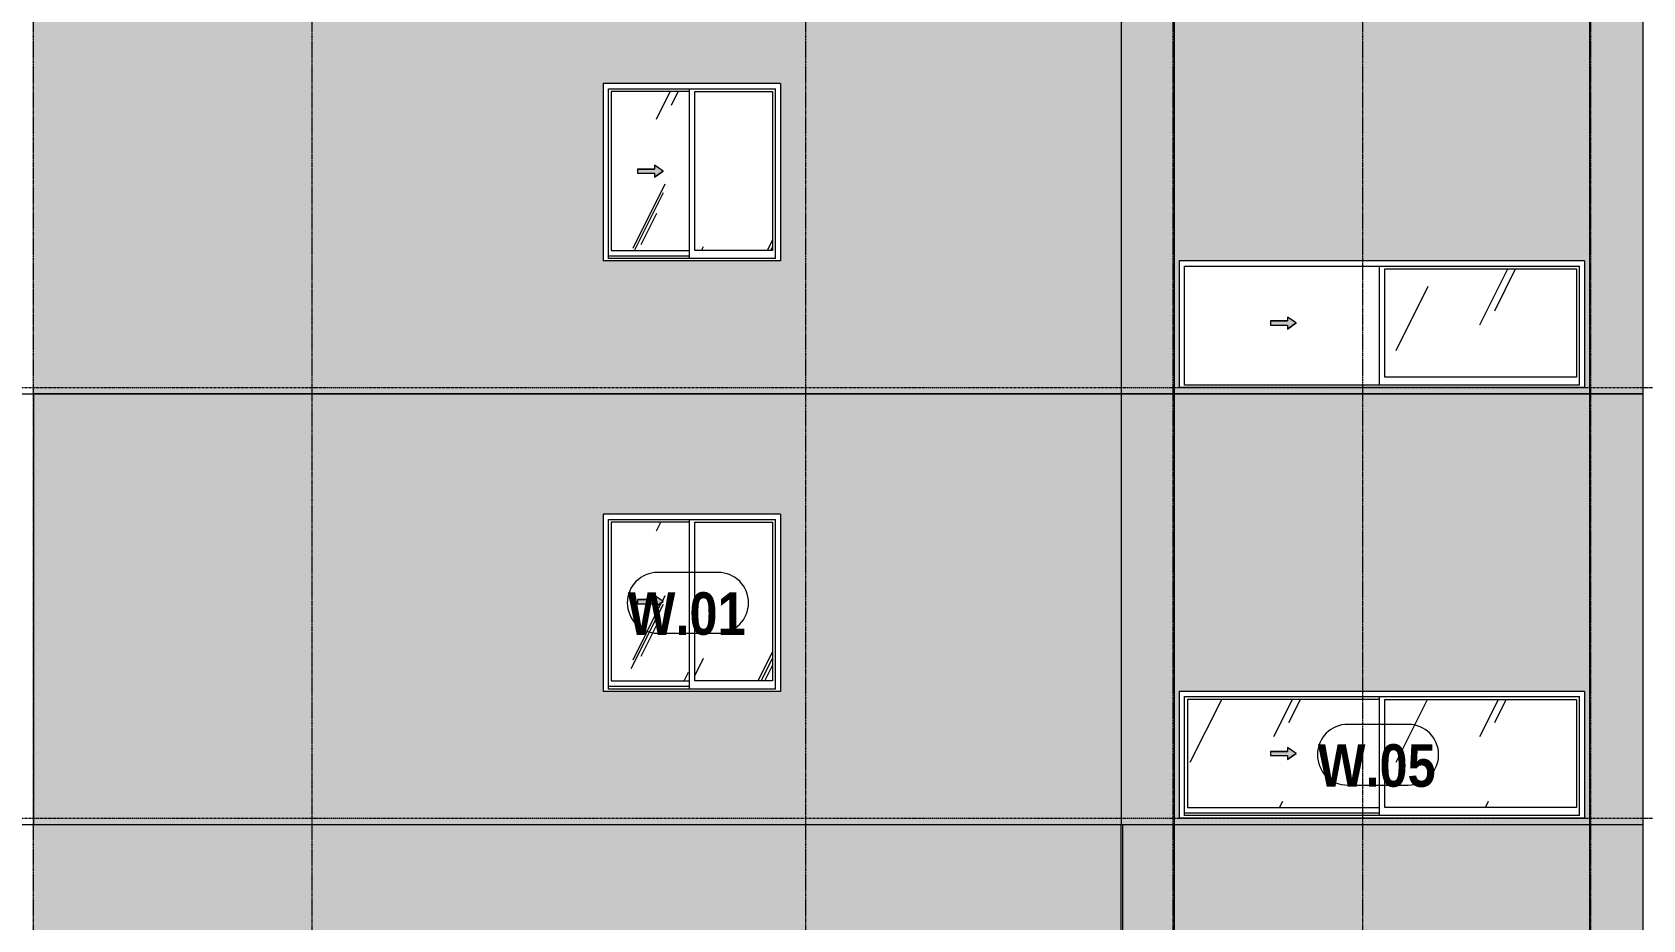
# Model space of a CAD drawing. Header units: millimetres. Extents: x -134153 to 99383, y -5233 to 35400.
# Drawn here: x -54963 to -42243, y 8197 to 15206 of the extents above; entities that cross this region are included whole.
import ezdxf

# ---------------------------------------------------------------- set-up
doc = ezdxf.new("R2010")
doc.units = ezdxf.units.MM
for name, pattern in [('1 NÉT CALL OUT', [6, 3, -3]), ('Centre', [31.75, 6.35, -4.7625, 15.875, -4.7625]), ('Grid Line', [22.225, 12.7, -3.175, 3.175, -3.175])]:
    doc.linetypes.add(name, pattern=pattern)
for name, color, linetype, lineweight in [('A-DETL-GENF', 92, 'Continuous', 9), ('A-DETL-GENF-1', 92, '1 NÉT CALL OUT', 9), ('A-FLOR-LEVL-2', 51, 'Centre', 9), ('A-GLAZ', 151, 'Continuous', 9), ('A-GLAZ-3', 7, '1 NÉT CALL OUT', 9), ('A-GLAZ-IDEN', 152, 'Continuous', 9), ('A-WALL', 113, 'Continuous', 9), ('A-WALL-PATT-2', 111, 'Continuous', 5), ('I-WALL', 2, 'Continuous', 9), ('S-GRID-1', 1, 'Grid Line', 9)]:
    doc.layers.add(name, color=color, linetype=linetype, lineweight=lineweight)
doc.styles.add('Arial_B_1', font='arialbd_0.ttf', dxfattribs={"width": 0.85, "height": 336})
pattern_1 = [(63.435, (-79954.8, 1311.3), (-0.002, 1625.6), [567.96, -3066.99]), (63.435, (-81580.4, 1311.3), (-0.002, 1625.6), [567.96, -3066.99]), (63.435, (-79176.65, 1625.35), (-0.002, 1625.6), [567.96, -3066.99]), (63.435, (-80802.25, 1625.35), (-0.002, 1625.6), [567.96, -3066.99]), (63.435, (-79294.4, 1514.5), (-0.002, 1625.6), [567.96, -3066.99]), (63.435, (-80920, 1514.5), (-0.002, 1625.6), [567.96, -3066.99]), (63.435, (-79414.5, 2149.4), (-0.002, 1625.6), [276.055, -3358.896]), (63.435, (-81040.1, 2149.4), (-0.002, 1625.6), [276.055, -3358.896]), (63.435, (-79493, 2051.15), (-0.002, 1625.6), [567.96, -3066.99]), (63.435, (-81118.6, 2051.15), (-0.002, 1625.6), [567.96, -3066.99]), (63.435, (-79479.15, 2121.7), (-0.002, 1625.6), [567.96, -3066.99]), (63.435, (-81104.76, 2121.7), (-0.002, 1625.6), [567.96, -3066.99]), (63.435, (-80135, 1812.2), (-0.002, 1625.6), [567.96, -3066.99]), (63.435, (-81760.6, 1812.2), (-0.002, 1625.6), [567.96, -3066.99]), (63.435, (-80121.15, 1895.35), (-0.002, 1625.6), [567.96, -3066.99]), (63.435, (-81746.75, 1895.35), (-0.002, 1625.6), [567.96, -3066.99]), (63.435, (-80117.4, 1955.3), (-0.002, 1625.6), [567.96, -3066.99]), (63.435, (-81743, 1955.3), (-0.002, 1625.6), [567.96, -3066.99])]

# ---------------------------------------------------------------- blocks, each defined once
blk = doc.blocks.new('1_FAMILY RVT - W01-WxH 1400x1400xmm-V9-TKCS_MẶT ĐỨNG HƯỚNG BẮC')
at = {"layer": 'A-DETL-GENF-1'}
blk.add_hatch(color=256, dxfattribs=at).paths.add_polyline_path([(-50048, 10662), (-49980, 10710), (-50048, 10757), (-50048, 10726), (-50183, 10726), (-50183, 10693), (-50048, 10693)])
at = {"layer": 'A-GLAZ'}
h = blk.add_hatch(dxfattribs=at)
h.set_pattern_fill('FP_1', color=256, style=0, pattern_type=2)
h.set_pattern_definition(pattern_1)
h.paths.add_polyline_path([(-50389, 10083), (-49775, 10083), (-49775, 11337), (-50389, 11337), (-50389, 10693)])
h.paths.add_polyline_path([(-50048, 10662), (-50048, 10693), (-50183, 10693), (-50183, 10726), (-50048, 10726), (-50048, 10757), (-49980, 10710), (-50004, 10693)])
h = blk.add_hatch(dxfattribs=at)
h.set_pattern_fill('FP_1', color=256, style=0, pattern_type=2)
h.set_pattern_definition(pattern_1)
h.paths.add_polyline_path([(-49116, 10083), (-49116, 11337), (-49730, 11337), (-49730, 10083)])
at = {"layer": 'A-DETL-GENF'}
for p, q in [((-50183, 10726), (-50183, 10693)), ((-50183, 10726), (-50048, 10726)), ((-50048, 10726), (-50183, 10726)), ((-50183, 10726), (-50183, 10693)), ((-50183, 10693), (-50048, 10693)), ((-50183, 10693), (-50048, 10693)), ((-50048, 10757), (-50048, 10726)), ((-49980, 10710), (-50048, 10757)), ((-49980, 10710), (-50048, 10757)), ((-50048, 10757), (-50048, 10726)), ((-49980, 10710), (-50048, 10662)), ((-50048, 10662), (-49980, 10710)), ((-50048, 10693), (-50048, 10662)), ((-50048, 10693), (-50048, 10662))]:
    blk.add_line(p, q, dxfattribs=at)
at = {"layer": 'A-GLAZ'}
for p, q in [((-49052, 11400), (-50452, 11400)), ((-50452, 11400), (-50452, 10000)), ((-50412, 11359), (-49093, 11359)), ((-50412, 10019), (-50412, 11359)), ((-50389, 11337), (-50389, 10083)), ((-49775, 11337), (-50389, 11337)), ((-49775, 11359), (-49775, 10019)), ((-49730, 10083), (-49730, 11337)), ((-49730, 11337), (-49116, 11337)), ((-49116, 11337), (-49116, 10083)), ((-49093, 10019), (-49093, 11359)), ((-49052, 11400), (-49052, 10000)), ((-50389, 10083), (-49775, 10083)), ((-49116, 10083), (-49730, 10083)), ((-49052, 10000), (-50452, 10000)), ((-49775, 10038), (-50412, 10038)), ((-49775, 10038), (-50412, 10038)), ((-49093, 10019), (-50412, 10019))]:
    blk.add_line(p, q, dxfattribs=at)
blk = doc.blocks.new('1_FAMILY RVT - W01-WxH 1000x3200-3536800-TKCS_MẶT ĐỨNG HƯỚNG BẮC')
at = {"layer": 'A-DETL-GENF-1'}
blk.add_hatch(color=256, dxfattribs=at).paths.add_polyline_path([(-45048, 9462), (-44980, 9510), (-45048, 9557), (-45048, 9526), (-45184, 9526), (-45184, 9493), (-45048, 9493)])
at = {"layer": 'A-GLAZ'}
h = blk.add_hatch(dxfattribs=at)
h.set_pattern_fill('FP_1', color=256, style=0, pattern_type=2)
h.set_pattern_definition(pattern_1)
h.paths.add_polyline_path([(-45179, 9083), (-44325, 9083), (-44325, 9937), (-45839, 9937), (-45839, 9083), (-45184, 9083)])
h.paths.add_polyline_path([(-45048, 9462), (-45048, 9493), (-45184, 9493), (-45184, 9526), (-45048, 9526), (-45048, 9557), (-44980, 9510), (-45005, 9493)])
h = blk.add_hatch(dxfattribs=at)
h.set_pattern_fill('FP_1', color=256, style=0, pattern_type=2)
h.set_pattern_definition(pattern_1)
h.paths.add_polyline_path([(-43426, 9083), (-42766, 9083), (-42766, 9937), (-44280, 9937), (-44280, 9083)])
at = {"layer": 'A-DETL-GENF'}
for p, q in [((-45048, 9557), (-45048, 9526)), ((-44980, 9510), (-45048, 9557)), ((-44980, 9510), (-45048, 9557)), ((-45048, 9557), (-45048, 9526)), ((-45184, 9526), (-45184, 9493)), ((-45184, 9526), (-45048, 9526)), ((-45048, 9526), (-45184, 9526)), ((-45184, 9526), (-45184, 9493)), ((-45184, 9493), (-45048, 9493)), ((-45184, 9493), (-45048, 9493)), ((-44980, 9510), (-45048, 9462)), ((-45048, 9462), (-44980, 9510)), ((-45048, 9493), (-45048, 9462)), ((-45048, 9493), (-45048, 9462))]:
    blk.add_line(p, q, dxfattribs=at)
at = {"layer": 'A-GLAZ'}
for p, q in [((-42703, 10000), (-45903, 10000)), ((-45903, 10000), (-45903, 9000)), ((-45862, 9959), (-42743, 9959)), ((-45862, 9019), (-45862, 9959)), ((-45839, 9937), (-45839, 9083)), ((-44325, 9937), (-45839, 9937)), ((-44325, 9959), (-44325, 9019)), ((-44280, 9083), (-44280, 9937)), ((-44280, 9937), (-42766, 9937)), ((-42766, 9937), (-42766, 9083)), ((-42743, 9019), (-42743, 9959)), ((-42703, 10000), (-42703, 9000)), ((-44325, 9038), (-45862, 9038)), ((-44325, 9038), (-45862, 9038)), ((-45839, 9083), (-44325, 9083)), ((-42766, 9083), (-44280, 9083)), ((-42703, 9000), (-45903, 9000)), ((-42743, 9019), (-45862, 9019))]:
    blk.add_line(p, q, dxfattribs=at)
blk = doc.blocks.new('1_FAMILY RVT - W01-WxH 1400x1400xmm-V140-TKCS_MẶT ĐỨNG HƯỚNG BẮC')
at = {"layer": 'A-DETL-GENF-1'}
blk.add_hatch(color=256, dxfattribs=at).paths.add_polyline_path([(-50048, 14062), (-49980, 14110), (-50048, 14157), (-50048, 14126), (-50183, 14126), (-50183, 14093), (-50048, 14093)])
at = {"layer": 'A-GLAZ'}
h = blk.add_hatch(dxfattribs=at)
h.set_pattern_fill('FP_1', color=256, style=0, pattern_type=2)
h.set_pattern_definition(pattern_1)
h.paths.add_polyline_path([(-50389, 13483), (-49775, 13483), (-49775, 14737), (-50389, 14737), (-50389, 14093)])
h.paths.add_polyline_path([(-50048, 14062), (-50048, 14093), (-50183, 14093), (-50183, 14126), (-50048, 14126), (-50048, 14157), (-49980, 14110), (-50004, 14093)])
h = blk.add_hatch(dxfattribs=at)
h.set_pattern_fill('FP_1', color=256, style=0, pattern_type=2)
h.set_pattern_definition(pattern_1)
h.paths.add_polyline_path([(-49116, 13483), (-49116, 14737), (-49730, 14737), (-49730, 13483)])
at = {"layer": 'A-DETL-GENF'}
for p, q in [((-50183, 14126), (-50183, 14093)), ((-50183, 14126), (-50048, 14126)), ((-50048, 14126), (-50183, 14126)), ((-50183, 14126), (-50183, 14093)), ((-50048, 14157), (-50048, 14126)), ((-49980, 14110), (-50048, 14157)), ((-49980, 14110), (-50048, 14157)), ((-50048, 14157), (-50048, 14126)), ((-50183, 14093), (-50048, 14093)), ((-50183, 14093), (-50048, 14093)), ((-49980, 14110), (-50048, 14062)), ((-50048, 14062), (-49980, 14110)), ((-50048, 14093), (-50048, 14062)), ((-50048, 14093), (-50048, 14062))]:
    blk.add_line(p, q, dxfattribs=at)
at = {"layer": 'A-GLAZ'}
for p, q in [((-49052, 14800), (-50452, 14800)), ((-50452, 14800), (-50452, 13400)), ((-50412, 14759), (-49093, 14759)), ((-50412, 13419), (-50412, 14759)), ((-49775, 14759), (-49775, 13419)), ((-49093, 13419), (-49093, 14759)), ((-49052, 14800), (-49052, 13400)), ((-50389, 14737), (-50389, 13483)), ((-49775, 14737), (-50389, 14737)), ((-49730, 13483), (-49730, 14737)), ((-49730, 14737), (-49116, 14737)), ((-49116, 14737), (-49116, 13483)), ((-49052, 13400), (-50452, 13400)), ((-49775, 13438), (-50412, 13438)), ((-49775, 13438), (-50412, 13438)), ((-49093, 13419), (-50412, 13419)), ((-50389, 13483), (-49775, 13483)), ((-49116, 13483), (-49730, 13483))]:
    blk.add_line(p, q, dxfattribs=at)
blk = doc.blocks.new('1_FAMILY RVT - W01-WxH 1000x3200-V149-TKCS_MẶT ĐỨNG HƯỚNG BẮC')
at = {"layer": 'A-DETL-GENF-1'}
blk.add_hatch(color=256, dxfattribs=at).paths.add_polyline_path([(-45048, 12862), (-44980, 12910), (-45048, 12957), (-45048, 12926), (-45184, 12926), (-45184, 12893), (-45048, 12893)])
at = {"layer": 'A-GLAZ'}
h = blk.add_hatch(dxfattribs=at)
h.set_pattern_fill('FP_1', color=256, style=0, pattern_type=2)
h.set_pattern_definition(pattern_1)
h.paths.add_polyline_path([(-44280, 12483), (-42766, 12483), (-42766, 13337), (-44280, 13337)])
at = {"layer": 'A-DETL-GENF'}
for p, q in [((-45184, 12926), (-45184, 12893)), ((-45184, 12926), (-45048, 12926)), ((-45048, 12926), (-45184, 12926)), ((-45184, 12926), (-45184, 12893)), ((-45184, 12893), (-45048, 12893)), ((-45184, 12893), (-45048, 12893)), ((-45048, 12957), (-45048, 12926)), ((-44980, 12910), (-45048, 12957)), ((-44980, 12910), (-45048, 12957)), ((-45048, 12957), (-45048, 12926)), ((-44980, 12910), (-45048, 12862)), ((-45048, 12862), (-44980, 12910)), ((-45048, 12893), (-45048, 12862)), ((-45048, 12893), (-45048, 12862))]:
    blk.add_line(p, q, dxfattribs=at)
at = {"layer": 'A-GLAZ'}
for p, q in [((-42703, 13400), (-45903, 13400)), ((-45903, 13400), (-45903, 12400)), ((-45862, 13359), (-42743, 13359)), ((-45862, 12419), (-45862, 13359)), ((-44325, 13359), (-44325, 12419)), ((-42743, 12419), (-42743, 13359)), ((-42703, 13400), (-42703, 12400)), ((-44280, 12483), (-44280, 13337)), ((-44280, 13337), (-42766, 13337)), ((-42766, 13337), (-42766, 12483)), ((-42766, 12483), (-44280, 12483)), ((-42703, 12400), (-45903, 12400)), ((-42743, 12419), (-45862, 12419))]:
    blk.add_line(p, q, dxfattribs=at)
blk = doc.blocks.new('SSA-WINDOW TAG - 10-2062020-TKCS_MẶT ĐỨNG HƯỚNG BẮC')
at = {"layer": 'A-GLAZ-IDEN'}
for p, q in [((-121345.064287, 10854.4), (-121822.564287, 10854.4)), ((-121822.564287, 10374.4), (-121345.064287, 10374.4))]:
    blk.add_line(p, q, dxfattribs=at)
for centre, start, end in [((-121822.564287, 10614.4), 90, 270), ((-121345.064287, 10614.4), 270, 90)]:
    blk.add_arc(centre, 240, start, end, dxfattribs=at)

msp = doc.modelspace()

# ---------------------------------------------------------------- hatches: boundary and pattern name
at = {"layer": 'A-WALL-PATT-2'}
h = msp.add_hatch(color=256, dxfattribs=at)
h.paths.add_polyline_path([(-54962.6, 12350), (-46362.6, 12350), (-46362.6, 15750), (-54962.6, 15750)])
h.paths.add_polyline_path([(-50411.6, 13400), (-50452.5, 13400), (-50452.5, 14800), (-49052.5, 14800), (-49052.5, 13400), (-49093.4, 13400)])
for points in [[(-45952.6, 12350), (-45952.6, 15750), (-46362.6, 15750), (-46362.6, 12350)], [(-45942.6, 12350), (-45942.6, 15750), (-45952.6, 15750), (-45952.6, 12350)], [(-42252.6, 12350), (-42252.6, 15750), (-42662.6, 15750), (-42662.6, 12350), (-42511.6, 12350)], [(-42242.6, 12350), (-42242.6, 15750), (-42252.6, 15750), (-42252.6, 12350)], [(-45952.6, 8950), (-45952.6, 12350), (-46362.6, 12350), (-46362.6, 8950)], [(-45942.6, 8950), (-45942.6, 12350), (-45952.6, 12350), (-45952.6, 8950)], [(-42511.6, 8950), (-42252.6, 8950), (-42252.6, 12350), (-42662.6, 12350), (-42662.6, 8950)], [(-42242.6, 8950), (-42242.6, 12350), (-42252.6, 12350), (-42252.6, 8950)], [(-46352.6, 5550), (-45952.6, 5550), (-45952.6, 8950), (-46352.6, 8950), (-46352.6, 5600)], [(-45942.6, 5550), (-45942.6, 8950), (-45952.6, 8950), (-45952.6, 5550)], [(-42252.6, 5550), (-42252.6, 8950), (-42662.6, 8950), (-42662.6, 5550), (-42511.6, 5550)], [(-42242.6, 5550), (-42242.6, 8950), (-42252.6, 8950), (-42252.6, 5550)]]:
    msp.add_hatch(color=256, dxfattribs=at).paths.add_polyline_path(points)
h = msp.add_hatch(color=256, dxfattribs=at)
h.paths.add_polyline_path([(-42662.6, 12350), (-42662.6, 15750), (-45942.6, 15750), (-45942.6, 12350), (-44098.2, 12350)])
h.paths.add_polyline_path([(-45684.8, 12400), (-45902.6, 12400), (-45902.6, 13400), (-42702.6, 13400), (-42702.6, 12400), (-44098.2, 12400)])
h = msp.add_hatch(color=256, dxfattribs=at)
h.paths.add_polyline_path([(-52031.2, 8950), (-46362.6, 8950), (-46362.6, 12350), (-54952.6, 12350), (-54952.6, 8950)])
h.paths.add_polyline_path([(-49052.5, 10000), (-50452.5, 10000), (-50452.5, 11400), (-49052.5, 11400), (-49052.5, 10019.1)])
h = msp.add_hatch(color=256, dxfattribs=at)
h.paths.add_polyline_path([(-45902.6, 8950), (-42662.6, 8950), (-42662.6, 12350), (-45942.6, 12350), (-45942.6, 8950)])
h.paths.add_polyline_path([(-42702.6, 9000), (-45902.6, 9000), (-45902.6, 10000), (-42702.6, 10000), (-42702.6, 9019.1)])
h = msp.add_hatch(color=256, dxfattribs=at)
h.paths.add_polyline_path([(-54962.6, 5550), (-46362.6, 5550), (-46362.6, 8950), (-54962.6, 8950), (-54962.6, 7620.9)])
h.paths.add_polyline_path([(-49093.4, 6600), (-50452.5, 6600), (-50452.5, 8000), (-49052.5, 8000), (-49052.5, 6600)])
h = msp.add_hatch(color=256, dxfattribs=at)
h.paths.add_polyline_path([(-45902.6, 5550), (-42662.6, 5550), (-42662.6, 8950), (-45942.6, 8950), (-45942.6, 5550)])
h.paths.add_polyline_path([(-45861.6, 5600), (-45902.6, 5600), (-45902.6, 6600), (-42702.6, 6600), (-42702.6, 5600), (-45684.8, 5600)])

# ---------------------------------------------------------------- linework, layer by layer
at = {"layer": 'A-FLOR-LEVL-2'}
for p, q in [((-134152.6, 12400), (-25724.3, 12400)), ((-134152.6, 9000), (-25724.3, 9000))]:
    msp.add_line(p, q, dxfattribs=at)
at = {"layer": 'A-WALL'}
for p, q in [((-57642.6, 12350), (-46362.6, 12350)), ((-46362.6, 12350), (-54952.6, 12350)), ((-54952.6, 12350), (-54952.6, 8950)), ((-61137.6, 8950), (-46362.6, 8950)), ((-54962.6, 9000), (-54952.6, 9000)), ((-46362.6, 4700), (-46362.6, 8950))]:
    msp.add_line(p, q, dxfattribs=at)
at = {"layer": 'I-WALL'}
for p, q in [((-45942.6, 29350), (-45942.6, 5550)), ((-42662.6, 29350), (-42662.6, 5550)), ((-42242.6, 29350), (-42242.6, 5550)), ((-46362.6, 19150), (-46362.6, 8950)), ((-42242.6, 12350), (-46362.6, 12350)), ((-46362.6, 12350), (-42242.6, 12350)), ((-46362.6, 8950), (-42242.6, 8950)), ((-46352.6, 8950), (-46352.6, 5600))]:
    msp.add_line(p, q, dxfattribs=at)
at = {"layer": 'S-GRID-1'}
for p, q in [((-54952.6, 207.3), (-54952.6, 30285.9)), ((-52752.6, 207.3), (-52752.6, 30285.9)), ((-48852.6, 207.3), (-48852.6, 30285.9)), ((-45952.6, 207.3), (-45952.6, 30285.9)), ((-44452.6, 207.3), (-44452.6, 30285.9)), ((-42652.6, 207.3), (-42652.6, 30285.9))]:
    msp.add_line(p, q, dxfattribs=at)

# ---------------------------------------------------------------- block references
at = {"layer": 'A-GLAZ-3'}
for name in ['1_FAMILY RVT - W01-WxH 1400x1400xmm-V140-TKCS_MẶT ĐỨNG HƯỚNG BẮC', '1_FAMILY RVT - W01-WxH 1000x3200-V149-TKCS_MẶT ĐỨNG HƯỚNG BẮC', '1_FAMILY RVT - W01-WxH 1400x1400xmm-V9-TKCS_MẶT ĐỨNG HƯỚNG BẮC', '1_FAMILY RVT - W01-WxH 1000x3200-3536800-TKCS_MẶT ĐỨNG HƯỚNG BẮC']:
    msp.add_blockref(name, (0, 0), dxfattribs=at)
at = {"layer": 'A-GLAZ-IDEN'}
for p in [(71800.1, 85.6), (77250, -1114.4)]:
    msp.add_blockref('SSA-WINDOW TAG - 10-2062020-TKCS_MẶT ĐỨNG HƯỚNG BẮC', p, dxfattribs=at)

# ---------------------------------------------------------------- texts
at = {"layer": 'A-GLAZ-IDEN', "char_height": 336, "width": 962.88, "attachment_point": 5, "line_spacing_factor": 0.936439, "style": 'Arial_B_1'}
for s, insert in [('\\pt6.80064,13.60128,20.39856,27.1992,33.99984,40.80048,47.60112,54.3984,61.19904,67.99968,74.80032,81.60096,88.4016,95.19888,101.99952,108.80016,115.6008,122.40144,129.19872,135.99936,142.8,149.60064,156.40128,163.19856,169.9992,176.79984,183.60048,190.40112,197.1984,203.99904,210.79968,217.60032;W.01', (-49793.7, 10612.7)), ('\\pt6.80064,13.60128,20.39856,27.1992,33.99984,40.80048,47.60112,54.3984,61.19904,67.99968,74.80032,81.60096,88.4016,95.19888,101.99952,108.80016,115.6008,122.40144,129.19872,135.99936,142.8,149.60064,156.40128,163.19856,169.9992,176.79984,183.60048,190.40112,197.1984,203.99904,210.79968,217.60032;W.05', (-44343.8, 9412.7))]:
    msp.add_mtext(s, dxfattribs=dict(at, insert=insert))

doc.saveas('drawing.dxf')
